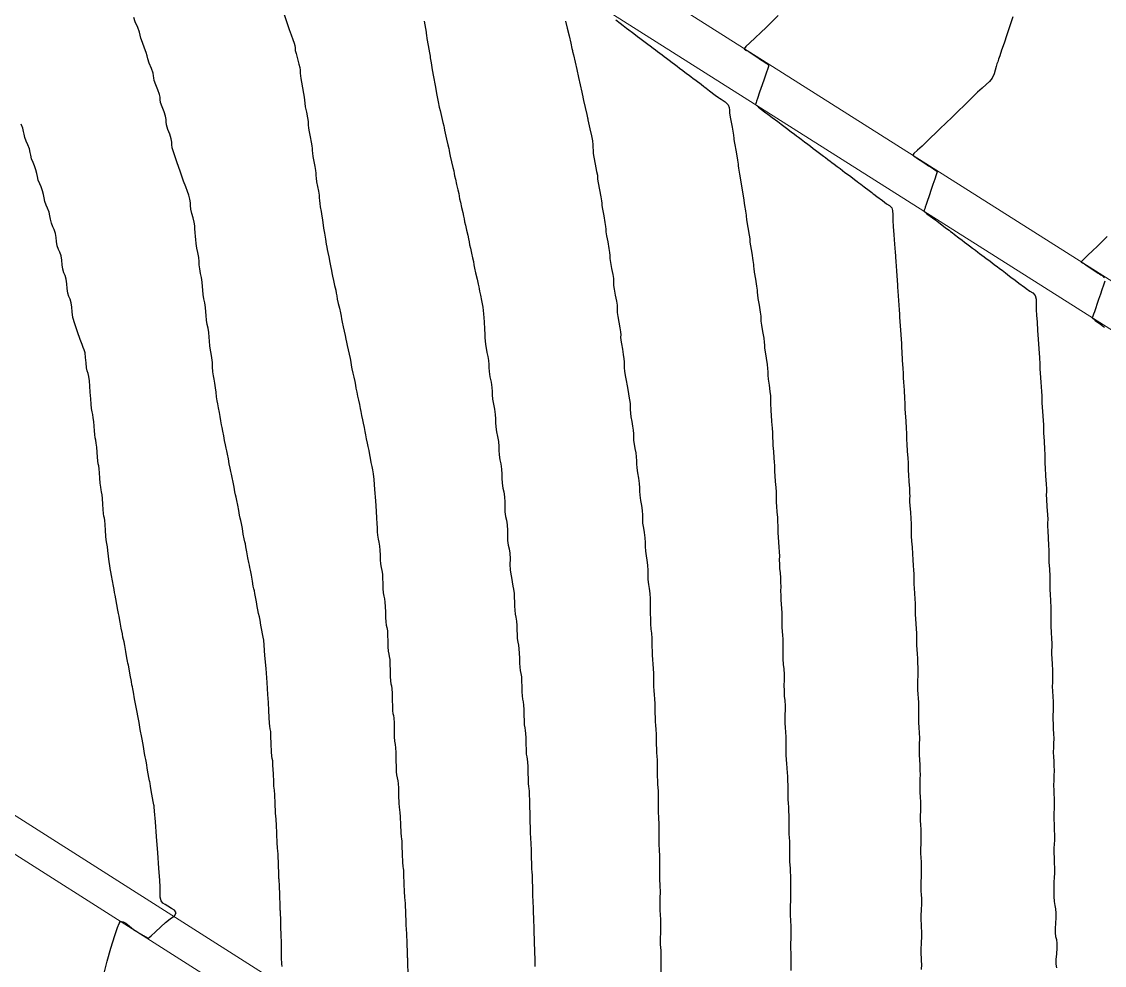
# Model space of a CAD drawing. Header units: millimetres. Extents: x 340454 to 342791, y 6993867 to 6995092.
# Drawn here: x 341014.6 to 341080.1, y 6994434.7 to 6994491.8 of the extents above; entities that cross this region are included whole.
import ezdxf

# ---------------------------------------------------------------- set-up
doc = ezdxf.new("R2010")
doc.units = ezdxf.units.MM
doc.header["$LTSCALE"] = 10
for name, color, linetype in [('T-HM-CURVA_INTERMEDIARIA', 45, 'Continuous'), ('T-HM-CURVA_MESTRA', 20, 'Continuous'), ('URB-Calçadas', 2, 'Continuous'), ('URB-Quadras', 3, 'Continuous')]:
    doc.layers.add(name, color=color, linetype=linetype)

msp = doc.modelspace()

# ---------------------------------------------------------------- linework, layer by layer
at = {"layer": 'T-HM-CURVA_INTERMEDIARIA', "color": 45, "linetype": 'Continuous', "lineweight": -3, "flags": 128}
for points, elevation in [([(341030.462, 6994492.276), (341030.67, 6994491.673), (341030.799, 6994491.3), (341030.911, 6994490.983), (341031.014, 6994490.697), (341031.094, 6994490.471), (341031.137, 6994490.332), (341031.153, 6994490.185), (341031.165, 6994490.037), (341031.213, 6994489.845), (341031.299, 6994489.526), (341031.386, 6994489.202), (341031.436, 6994488.997), (341031.455, 6994488.835), (341031.465, 6994488.672), (341031.476, 6994488.505), (341031.494, 6994488.332), (341031.532, 6994488.117), (341031.597, 6994487.777), (341031.662, 6994487.435), (341031.701, 6994487.212), (341031.717, 6994487.026), (341031.732, 6994486.84), (341031.77, 6994486.624), (341031.832, 6994486.297), (341031.894, 6994485.968), (341031.933, 6994485.744), (341031.949, 6994485.542), (341031.966, 6994485.34), (341032.002, 6994485.124), (341032.062, 6994484.81), (341032.122, 6994484.493), (341032.159, 6994484.269), (341032.174, 6994484.113), (341032.18, 6994483.988), (341032.194, 6994483.832), (341032.23, 6994483.616), (341032.287, 6994483.315), (341032.344, 6994483.011), (341032.381, 6994482.787), (341032.397, 6994482.619), (341032.403, 6994482.485), (341032.418, 6994482.316), (341032.453, 6994482.101), (341032.507, 6994481.812), (341032.562, 6994481.521), (341032.598, 6994481.297), (341032.614, 6994481.117), (341032.62, 6994480.973), (341032.637, 6994480.793), (341032.671, 6994480.575), (341032.721, 6994480.297), (341032.773, 6994480.018), (341032.81, 6994479.8), (341032.833, 6994479.619), (341032.847, 6994479.475), (341032.87, 6994479.294), (341032.92, 6994478.993), (341032.985, 6994478.626), (341033.038, 6994478.327), (341033.069, 6994478.149), (341033.094, 6994478.008), (341033.128, 6994477.831), (341033.184, 6994477.549), (341033.252, 6994477.211), (341033.31, 6994476.921), (341033.343, 6994476.734), (341033.368, 6994476.585), (341033.404, 6994476.399), (341033.466, 6994476.13), (341033.541, 6994475.825), (341033.604, 6994475.548), (341033.641, 6994475.353), (341033.666, 6994475.197), (341033.702, 6994475.001), (341033.763, 6994474.735), (341033.834, 6994474.446), (341033.896, 6994474.172), (341033.934, 6994473.968), (341033.96, 6994473.805), (341033.998, 6994473.6), (341034.058, 6994473.337), (341034.125, 6994473.064), (341034.186, 6994472.794), (341034.226, 6994472.58), (341034.253, 6994472.41), (341034.293, 6994472.196), (341034.351, 6994471.937), (341034.414, 6994471.679), (341034.475, 6994471.412), (341034.516, 6994471.189), (341034.544, 6994471.012), (341034.585, 6994470.789), (341034.642, 6994470.533), (341034.702, 6994470.291), (341034.761, 6994470.027), (341034.803, 6994469.795), (341034.832, 6994469.61), (341034.875, 6994469.378), (341034.931, 6994469.126), (341034.987, 6994468.9), (341035.045, 6994468.639), (341035.089, 6994468.398), (341035.119, 6994468.206), (341035.163, 6994467.965), (341035.218, 6994467.715), (341035.27, 6994467.505), (341035.327, 6994467.248), (341035.373, 6994466.998), (341035.404, 6994466.798), (341035.449, 6994466.548), (341035.504, 6994466.299), (341035.552, 6994466.103), (341035.607, 6994465.854), (341035.654, 6994465.596), (341035.688, 6994465.383), (341035.733, 6994465.127), (341035.786, 6994464.883), (341035.833, 6994464.689), (341035.876, 6994464.443), (341035.911, 6994464.09), (341035.959, 6994463.495), (341036.009, 6994462.808), (341036.053, 6994462.178), (341036.081, 6994461.752), (341036.097, 6994461.44), (341036.106, 6994461.176), (341036.115, 6994460.943), (341036.134, 6994460.724), (341036.174, 6994460.491), (341036.218, 6994460.308), (341036.258, 6994460.076), (341036.276, 6994459.824), (341036.285, 6994459.532), (341036.293, 6994459.242), (341036.31, 6994458.999), (341036.347, 6994458.778), (341036.388, 6994458.604), (341036.425, 6994458.383), (341036.442, 6994458.128), (341036.451, 6994457.814), (341036.46, 6994457.504), (341036.476, 6994457.257), (341036.51, 6994457.048), (341036.549, 6994456.884), (341036.583, 6994456.675), (341036.599, 6994456.416), (341036.608, 6994456.08), (341036.617, 6994455.748), (341036.632, 6994455.497), (341036.664, 6994455.301), (341036.7, 6994455.146), (341036.731, 6994454.95), (341036.746, 6994454.687), (341036.756, 6994454.329), (341036.765, 6994453.974), (341036.779, 6994453.72), (341036.808, 6994453.536), (341036.841, 6994453.392), (341036.87, 6994453.208), (341036.884, 6994452.941), (341036.893, 6994452.56), (341036.903, 6994452.183), (341036.916, 6994451.924), (341036.942, 6994451.754), (341036.972, 6994451.62), (341036.998, 6994451.449), (341037.011, 6994451.178), (341037.021, 6994450.774), (341037.03, 6994450.372), (341037.042, 6994450.11), (341037.066, 6994449.953), (341037.093, 6994449.83), (341037.117, 6994449.673), (341037.129, 6994449.397), (341037.138, 6994448.969), (341037.147, 6994448.543), (341037.158, 6994448.277), (341037.191, 6994448.078), (341037.224, 6994447.878), (341037.235, 6994447.598), (341037.244, 6994447.145), (341037.253, 6994446.694), (341037.263, 6994446.424), (341037.288, 6994446.242), (341037.321, 6994446.065), (341037.353, 6994445.892), (341037.378, 6994445.719), (341037.392, 6994445.447), (341037.408, 6994444.991), (341037.424, 6994444.54), (341037.437, 6994444.283), (341037.462, 6994444.129), (341037.486, 6994443.975), (341037.501, 6994443.704), (341037.52, 6994443.226), (341037.539, 6994442.754), (341037.552, 6994442.5), (341037.574, 6994442.366), (341037.595, 6994442.231), (341037.608, 6994441.961), (341037.628, 6994441.457), (341037.647, 6994440.959), (341037.659, 6994440.704), (341037.678, 6994440.589), (341037.696, 6994440.474), (341037.708, 6994440.204), (341037.728, 6994439.675), (341037.747, 6994439.151), (341037.758, 6994438.893), (341037.773, 6994438.798), (341037.788, 6994438.702), (341037.799, 6994438.43), (341037.818, 6994437.877), (341037.837, 6994437.328), (341037.847, 6994437.066), (341037.859, 6994436.991), (341037.871, 6994436.916), (341037.881, 6994436.64), (341037.899, 6994436.064), (341037.918, 6994435.49), (341037.927, 6994435.223), (341037.936, 6994435.168), (341037.944, 6994435.113), (341037.953, 6994434.834), (341037.971, 6994434.235)], 714), ([(341038.955, 6994491.801), (341039.033, 6994491.358), (341039.071, 6994491.14), (341039.078, 6994491.054), (341039.084, 6994490.969), (341039.12, 6994490.758), (341039.195, 6994490.329), (341039.271, 6994489.898), (341039.309, 6994489.682), (341039.32, 6994489.586), (341039.331, 6994489.491), (341039.367, 6994489.281), (341039.44, 6994488.863), (341039.513, 6994488.443), (341039.55, 6994488.229), (341039.568, 6994488.127), (341039.587, 6994488.026), (341039.627, 6994487.825), (341039.705, 6994487.433), (341039.785, 6994487.039), (341039.826, 6994486.83), (341039.847, 6994486.715), (341039.868, 6994486.6), (341039.913, 6994486.407), (341039.999, 6994486.044), (341040.085, 6994485.677), (341040.132, 6994485.475), (341040.155, 6994485.348), (341040.178, 6994485.221), (341040.223, 6994485.027), (341040.305, 6994484.676), (341040.389, 6994484.321), (341040.436, 6994484.117), (341040.461, 6994483.978), (341040.486, 6994483.839), (341040.531, 6994483.643), (341040.61, 6994483.305), (341040.691, 6994482.963), (341040.738, 6994482.756), (341040.765, 6994482.605), (341040.792, 6994482.454), (341040.837, 6994482.256), (341040.913, 6994481.931), (341040.991, 6994481.602), (341041.038, 6994481.393), (341041.067, 6994481.229), (341041.096, 6994481.065), (341041.141, 6994480.864), (341041.215, 6994480.55), (341041.289, 6994480.234), (341041.336, 6994480.026), (341041.367, 6994479.85), (341041.398, 6994479.674), (341041.443, 6994479.473), (341041.514, 6994479.169), (341041.586, 6994478.864), (341041.632, 6994478.657), (341041.665, 6994478.468), (341041.698, 6994478.279), (341041.743, 6994478.078), (341041.811, 6994477.786), (341041.88, 6994477.491), (341041.926, 6994477.284), (341041.961, 6994477.083), (341041.996, 6994476.881), (341042.061, 6994476.592), (341042.152, 6994476.205), (341042.218, 6994475.908), (341042.246, 6994475.755), (341042.266, 6994475.633), (341042.292, 6994475.48), (341042.347, 6994475.241), (341042.423, 6994474.912), (341042.495, 6994474.51), (341042.538, 6994474.111), (341042.574, 6994473.639), (341042.601, 6994473.196), (341042.619, 6994472.888), (341042.628, 6994472.666), (341042.632, 6994472.489), (341042.651, 6994472.268), (341042.689, 6994472.041), (341042.744, 6994471.784), (341042.799, 6994471.524), (341042.838, 6994471.285), (341042.854, 6994471.049), (341042.854, 6994470.859), (341042.87, 6994470.622), (341042.924, 6994470.314), (341042.994, 6994469.989), (341043.049, 6994469.668), (341043.065, 6994469.416), (341043.065, 6994469.213), (341043.081, 6994468.961), (341043.132, 6994468.656), (341043.198, 6994468.354), (341043.251, 6994468.036), (341043.267, 6994467.767), (341043.266, 6994467.552), (341043.283, 6994467.283), (341043.332, 6994466.982), (341043.393, 6994466.703), (341043.444, 6994466.389), (341043.461, 6994466.103), (341043.459, 6994465.875), (341043.475, 6994465.589), (341043.523, 6994465.291), (341043.579, 6994465.037), (341043.628, 6994464.726), (341043.645, 6994464.422), (341043.642, 6994464.18), (341043.659, 6994463.878), (341043.705, 6994463.58), (341043.757, 6994463.345), (341043.803, 6994463.047), (341043.82, 6994462.728), (341043.817, 6994462.458), (341043.832, 6994462.15), (341043.876, 6994461.863), (341043.925, 6994461.638), (341043.968, 6994461.351), (341043.984, 6994461.023), (341043.982, 6994460.722), (341043.996, 6994460.404), (341044.037, 6994460.129), (341044.084, 6994459.913), (341044.124, 6994459.639), (341044.139, 6994459.3), (341044.137, 6994458.968), (341044.15, 6994458.64), (341044.184, 6994458.375), (341044.223, 6994458.165), (341044.27, 6994457.909), (341044.315, 6994457.659), (341044.352, 6994457.46), (341044.384, 6994457.208), (341044.4, 6994456.96), (341044.406, 6994456.697), (341044.411, 6994456.438), (341044.426, 6994456.198), (341044.46, 6994455.959), (341044.498, 6994455.77), (341044.533, 6994455.53), (341044.549, 6994455.28), (341044.557, 6994455), (341044.564, 6994454.723), (341044.58, 6994454.482), (341044.613, 6994454.256), (341044.649, 6994454.078), (341044.682, 6994453.852), (341044.697, 6994453.599), (341044.705, 6994453.298), (341044.713, 6994453), (341044.727, 6994452.756), (341044.758, 6994452.544), (341044.793, 6994452.376), (341044.824, 6994452.163), (341044.838, 6994451.908), (341044.847, 6994451.585), (341044.855, 6994451.265), (341044.868, 6994451.018), (341044.897, 6994450.818), (341044.929, 6994450.66), (341044.957, 6994450.46), (341044.971, 6994450.201), (341044.979, 6994449.857), (341044.988, 6994449.515), (341045, 6994449.265), (341045.027, 6994449.078), (341045.056, 6994448.93), (341045.082, 6994448.743), (341045.095, 6994448.48), (341045.104, 6994448.114), (341045.112, 6994447.75), (341045.124, 6994447.497), (341045.147, 6994447.323), (341045.174, 6994447.185), (341045.198, 6994447.011), (341045.21, 6994446.746), (341045.219, 6994446.358), (341045.228, 6994445.973), (341045.238, 6994445.713), (341045.256, 6994445.547), (341045.277, 6994445.415), (341045.296, 6994445.249), (341045.306, 6994445.035), (341045.314, 6994444.721), (341045.323, 6994444.333), (341045.334, 6994443.898), (341045.346, 6994443.448), (341045.357, 6994443.029), (341045.366, 6994442.688), (341045.374, 6994442.469), (341045.385, 6994442.316), (341045.396, 6994442.195), (341045.407, 6994442.042), (341045.416, 6994441.754), (341045.427, 6994441.292), (341045.438, 6994440.834), (341045.447, 6994440.557), (341045.461, 6994440.368), (341045.475, 6994440.179), (341045.484, 6994439.888), (341045.495, 6994439.4), (341045.507, 6994438.916), (341045.515, 6994438.637), (341045.527, 6994438.473), (341045.539, 6994438.308), (341045.547, 6994438.012), (341045.559, 6994437.494), (341045.571, 6994436.983), (341045.578, 6994436.709), (341045.588, 6994436.569), (341045.598, 6994436.429), (341045.606, 6994436.136), (341045.618, 6994435.588), (341045.63, 6994435.046), (341045.636, 6994434.772), (341045.645, 6994434.657)], 713), ([(341047.501, 6994491.808), (341047.601, 6994491.374), (341047.708, 6994490.911), (341047.808, 6994490.477), (341047.882, 6994490.154), (341047.911, 6994490.025), (341047.921, 6994489.969), (341047.968, 6994489.766), (341048.07, 6994489.323), (341048.172, 6994488.879), (341048.219, 6994488.674), (341048.233, 6994488.594), (341048.279, 6994488.393), (341048.379, 6994487.959), (341048.479, 6994487.523), (341048.525, 6994487.319), (341048.534, 6994487.267), (341048.544, 6994487.215), (341048.589, 6994487.016), (341048.686, 6994486.591), (341048.783, 6994486.165), (341048.829, 6994485.962), (341048.841, 6994485.897), (341048.852, 6994485.833), (341048.89, 6994485.661), (341048.972, 6994485.287), (341049.06, 6994484.871), (341049.115, 6994484.576), (341049.14, 6994484.338), (341049.152, 6994484.139), (341049.157, 6994484.024), (341049.161, 6994483.918), (341049.168, 6994483.813), (341049.208, 6994483.594), (341049.292, 6994483.163), (341049.376, 6994482.727), (341049.419, 6994482.495), (341049.425, 6994482.371), (341049.431, 6994482.246), (341049.471, 6994482.025), (341049.551, 6994481.61), (341049.631, 6994481.19), (341049.673, 6994480.953), (341049.679, 6994480.809), (341049.686, 6994480.665), (341049.725, 6994480.441), (341049.801, 6994480.043), (341049.877, 6994479.64), (341049.919, 6994479.397), (341049.926, 6994479.233), (341049.933, 6994479.069), (341049.972, 6994478.838), (341050.044, 6994478.456), (341050.117, 6994478.07), (341050.157, 6994477.827), (341050.164, 6994477.643), (341050.171, 6994477.458), (341050.21, 6994477.225), (341050.278, 6994476.857), (341050.347, 6994476.486), (341050.387, 6994476.243), (341050.394, 6994476.037), (341050.401, 6994475.831), (341050.439, 6994475.597), (341050.504, 6994475.245), (341050.57, 6994474.888), (341050.608, 6994474.644), (341050.616, 6994474.481), (341050.614, 6994474.351), (341050.623, 6994474.189), (341050.659, 6994473.954), (341050.721, 6994473.617), (341050.783, 6994473.275), (341050.82, 6994473.03), (341050.829, 6994472.851), (341050.826, 6994472.709), (341050.835, 6994472.53), (341050.87, 6994472.295), (341050.929, 6994471.973), (341050.987, 6994471.647), (341051.024, 6994471.4), (341051.033, 6994471.205), (341051.029, 6994471.05), (341051.038, 6994470.855), (341051.065, 6994470.648), (341051.108, 6994470.391), (341051.161, 6994470.091), (341051.218, 6994469.754), (341051.274, 6994469.427), (341051.323, 6994469.146), (341051.364, 6994468.905), (341051.391, 6994468.697), (341051.403, 6994468.488), (341051.403, 6994468.322), (341051.415, 6994468.113), (341051.448, 6994467.883), (341051.497, 6994467.606), (341051.546, 6994467.326), (341051.58, 6994467.086), (341051.593, 6994466.864), (341051.594, 6994466.687), (341051.607, 6994466.465), (341051.64, 6994466.235), (341051.687, 6994465.976), (341051.734, 6994465.713), (341051.768, 6994465.473), (341051.782, 6994465.236), (341051.782, 6994465.046), (341051.796, 6994464.809), (341051.842, 6994464.5), (341051.904, 6994464.174), (341051.951, 6994463.852), (341051.965, 6994463.599), (341051.965, 6994463.397), (341051.979, 6994463.143), (341052.023, 6994462.838), (341052.08, 6994462.536), (341052.126, 6994462.218), (341052.141, 6994461.949), (341052.139, 6994461.734), (341052.153, 6994461.464), (341052.197, 6994461.163), (341052.249, 6994460.885), (341052.293, 6994460.571), (341052.308, 6994460.285), (341052.306, 6994460.057), (341052.32, 6994459.771), (341052.361, 6994459.474), (341052.41, 6994459.221), (341052.452, 6994458.91), (341052.468, 6994458.607), (341052.466, 6994458.366), (341052.478, 6994458.063), (341052.512, 6994457.759), (341052.551, 6994457.514), (341052.585, 6994457.206), (341052.602, 6994456.892), (341052.605, 6994456.634), (341052.611, 6994456.31), (341052.618, 6994455.974), (341052.624, 6994455.692), (341052.637, 6994455.363), (341052.659, 6994455.05), (341052.682, 6994454.802), (341052.703, 6994454.49), (341052.713, 6994454.221), (341052.717, 6994453.982), (341052.721, 6994453.746), (341052.73, 6994453.489), (341052.751, 6994453.193), (341052.772, 6994452.958), (341052.792, 6994452.662), (341052.802, 6994452.391), (341052.806, 6994452.127), (341052.81, 6994451.867), (341052.819, 6994451.608), (341052.838, 6994451.328), (341052.858, 6994451.106), (341052.876, 6994450.827), (341052.885, 6994450.553), (341052.89, 6994450.264), (341052.895, 6994449.98), (341052.903, 6994449.718), (341052.921, 6994449.455), (341052.939, 6994449.247), (341052.956, 6994448.984), (341052.965, 6994448.707), (341052.97, 6994448.394), (341052.975, 6994448.084), (341052.983, 6994447.82), (341052.999, 6994447.574), (341053.017, 6994447.379), (341053.032, 6994447.133), (341053.037, 6994446.85), (341053.039, 6994446.503), (341053.04, 6994446.161), (341053.045, 6994445.89), (341053.059, 6994445.661), (341053.076, 6994445.48), (341053.089, 6994445.252), (341053.093, 6994444.963), (341053.092, 6994444.584), (341053.09, 6994444.21), (341053.093, 6994443.934), (341053.105, 6994443.723), (341053.12, 6994443.556), (341053.132, 6994443.345), (341053.135, 6994443.053), (341053.134, 6994442.647), (341053.132, 6994442.245), (341053.134, 6994441.966), (341053.145, 6994441.773), (341053.158, 6994441.62), (341053.169, 6994441.428), (341053.171, 6994441.131), (341053.169, 6994440.697), (341053.166, 6994440.267), (341053.168, 6994439.985), (341053.179, 6994439.813), (341053.192, 6994439.676), (341053.202, 6994439.504), (341053.204, 6994439.205), (341053.201, 6994438.742), (341053.197, 6994438.283), (341053.198, 6994437.997), (341053.207, 6994437.843), (341053.219, 6994437.721), (341053.228, 6994437.567), (341053.229, 6994437.264), (341053.225, 6994436.772), (341053.22, 6994436.284), (341053.221, 6994435.994), (341053.233, 6994435.805), (341053.246, 6994435.617), (341053.249, 6994435.315), (341053.25, 6994434.803), (341053.25, 6994434.297)], 712), ([(341050.54, 6994491.877), (341050.805, 6994491.676), (341050.984, 6994491.541), (341051.085, 6994491.464), (341051.187, 6994491.387), (341051.328, 6994491.281), (341051.541, 6994491.12), (341051.717, 6994490.987), (341051.852, 6994490.885), (341051.988, 6994490.783), (341052.141, 6994490.666), (341052.313, 6994490.537), (341052.46, 6994490.425), (341052.617, 6994490.307), (341052.788, 6994490.178), (341052.936, 6994490.066), (341053.053, 6994489.977), (341053.196, 6994489.869), (341053.337, 6994489.763), (341053.448, 6994489.679), (341053.589, 6994489.573), (341053.763, 6994489.441), (341053.931, 6994489.314), (341054.08, 6994489.201), (341054.235, 6994489.085), (341054.389, 6994488.968), (341054.581, 6994488.823), (341054.808, 6994488.651), (341054.964, 6994488.533), (341055.077, 6994488.448), (341055.19, 6994488.363), (341055.391, 6994488.211), (341055.682, 6994487.991), (341055.849, 6994487.865), (341055.92, 6994487.811), (341055.991, 6994487.758), (341056.197, 6994487.602), (341056.547, 6994487.338), (341056.735, 6994487.196), (341056.791, 6994487.153), (341056.907, 6994487.087), (341057.138, 6994486.935), (341057.324, 6994486.75), (341057.388, 6994486.587), (341057.397, 6994486.433), (341057.413, 6994486.241), (341057.47, 6994485.906), (341057.557, 6994485.391), (341057.637, 6994484.917), (341057.672, 6994484.708), (341057.674, 6994484.657), (341057.713, 6994484.423), (341057.798, 6994483.912), (341057.884, 6994483.399), (341057.923, 6994483.161), (341057.926, 6994483.07), (341057.949, 6994482.924), (341058.008, 6994482.566), (341058.086, 6994482.092), (341058.166, 6994481.599), (341058.245, 6994481.118), (341058.319, 6994480.67), (341058.374, 6994480.333), (341058.397, 6994480.186), (341058.401, 6994480.107), (341058.404, 6994480.028), (341058.439, 6994479.805), (341058.514, 6994479.341), (341058.59, 6994478.875), (341058.627, 6994478.641), (341058.631, 6994478.544), (341058.635, 6994478.447), (341058.671, 6994478.225), (341058.744, 6994477.779), (341058.818, 6994477.329), (341058.854, 6994477.094), (341058.859, 6994476.978), (341058.864, 6994476.861), (341058.899, 6994476.638), (341058.97, 6994476.211), (341059.042, 6994475.779), (341059.079, 6994475.541), (341059.084, 6994475.405), (341059.089, 6994475.269), (341059.124, 6994475.043), (341059.191, 6994474.634), (341059.259, 6994474.219), (341059.295, 6994473.976), (341059.301, 6994473.819), (341059.307, 6994473.663), (341059.341, 6994473.433), (341059.405, 6994473.04), (341059.469, 6994472.643), (341059.505, 6994472.398), (341059.511, 6994472.221), (341059.516, 6994472.044), (341059.55, 6994471.81), (341059.611, 6994471.433), (341059.672, 6994471.053), (341059.706, 6994470.808), (341059.713, 6994470.61), (341059.719, 6994470.412), (341059.747, 6994470.17), (341059.796, 6994469.795), (341059.846, 6994469.415), (341059.875, 6994469.162), (341059.883, 6994469.005), (341059.885, 6994468.88), (341059.887, 6994468.722), (341059.891, 6994468.561), (341059.893, 6994468.426), (341059.9, 6994468.257), (341059.919, 6994467.996), (341059.95, 6994467.605), (341059.981, 6994467.211), (341060, 6994466.937), (341060.006, 6994466.753), (341060.008, 6994466.606), (341060.014, 6994466.421), (341060.032, 6994466.161), (341060.061, 6994465.792), (341060.091, 6994465.418), (341060.109, 6994465.145), (341060.116, 6994464.942), (341060.117, 6994464.781), (341060.124, 6994464.578), (341060.141, 6994464.318), (341060.168, 6994463.97), (341060.196, 6994463.618), (341060.214, 6994463.345), (341060.221, 6994463.124), (341060.222, 6994462.948), (341060.229, 6994462.726), (341060.246, 6994462.467), (341060.271, 6994462.141), (341060.297, 6994461.811), (341060.314, 6994461.538), (341060.322, 6994461.298), (341060.323, 6994461.107), (341060.33, 6994460.867), (341060.346, 6994460.609), (341060.37, 6994460.306), (341060.394, 6994459.998), (341060.411, 6994459.724), (341060.416, 6994459.46), (341060.414, 6994459.25), (341060.419, 6994458.986), (341060.434, 6994458.726), (341060.457, 6994458.448), (341060.479, 6994458.163), (341060.494, 6994457.888), (341060.498, 6994457.6), (341060.493, 6994457.372), (341060.497, 6994457.085), (341060.511, 6994456.824), (341060.532, 6994456.568), (341060.552, 6994456.308), (341060.567, 6994456.033), (341060.57, 6994455.725), (341060.565, 6994455.48), (341060.568, 6994455.172), (341060.582, 6994454.911), (341060.601, 6994454.679), (341060.62, 6994454.442), (341060.634, 6994454.167), (341060.636, 6994453.838), (341060.63, 6994453.577), (341060.633, 6994453.248), (341060.654, 6994452.914), (341060.68, 6994452.643), (341060.7, 6994452.301), (341060.703, 6994451.949), (341060.696, 6994451.66), (341060.698, 6994451.322), (341060.717, 6994451), (341060.741, 6994450.744), (341060.759, 6994450.422), (341060.762, 6994450.144), (341060.757, 6994449.894), (341060.752, 6994449.649), (341060.755, 6994449.383), (341060.772, 6994449.078), (341060.793, 6994448.836), (341060.811, 6994448.531), (341060.816, 6994448.253), (341060.814, 6994447.983), (341060.812, 6994447.717), (341060.816, 6994447.451), (341060.83, 6994447.159), (341060.847, 6994446.927), (341060.868, 6994446.648), (341060.888, 6994446.374), (341060.904, 6994446.157), (341060.918, 6994445.884), (341060.923, 6994445.612), (341060.924, 6994445.321), (341060.925, 6994445.033), (341060.93, 6994444.773), (341060.944, 6994444.516), (341060.961, 6994444.312), (341060.975, 6994444.056), (341060.98, 6994443.781), (341060.981, 6994443.465), (341060.982, 6994443.152), (341060.986, 6994442.889), (341060.999, 6994442.649), (341061.015, 6994442.459), (341061.028, 6994442.219), (341061.032, 6994441.941), (341061.033, 6994441.6), (341061.034, 6994441.263), (341061.038, 6994440.997), (341061.05, 6994440.774), (341061.064, 6994440.597), (341061.075, 6994440.374), (341061.081, 6994440.138), (341061.083, 6994439.844), (341061.084, 6994439.496), (341061.084, 6994439.095), (341061.082, 6994438.673), (341061.078, 6994438.28), (341061.074, 6994437.947), (341061.076, 6994437.707), (341061.085, 6994437.509), (341061.098, 6994437.352), (341061.107, 6994437.154), (341061.107, 6994436.854), (341061.1, 6994436.416), (341061.094, 6994435.982), (341061.093, 6994435.695), (341061.101, 6994435.516), (341061.112, 6994435.374), (341061.12, 6994435.195), (341061.119, 6994434.891), (341061.112, 6994434.423)], 711), ([(341074.534, 6994492.059), (341074.352, 6994491.524), (341074.17, 6994490.989), (341073.998, 6994490.484), (341073.849, 6994490.044), (341073.734, 6994489.706), (341073.666, 6994489.506), (341073.611, 6994489.345), (341073.567, 6994489.218), (341073.513, 6994489.057), (341073.459, 6994488.847), (341073.397, 6994488.613), (341073.274, 6994488.354), (341073.12, 6994488.16), (341072.918, 6994487.97), (341072.676, 6994487.76), (341072.4, 6994487.507), (341072.156, 6994487.27), (341071.885, 6994487.007), (341071.581, 6994486.713), (341071.241, 6994486.383), (341070.858, 6994486.012), (341070.477, 6994485.642), (341070.141, 6994485.316), (341069.843, 6994485.027), (341069.577, 6994484.769), (341069.336, 6994484.536), (341069.039, 6994484.258), (341068.759, 6994484.003), (341068.552, 6994483.806), (341068.474, 6994483.7), (341068.561, 6994483.619), (341068.709, 6994483.545), (341068.933, 6994483.398), (341069.26, 6994483.184), (341069.437, 6994483.067), (341069.491, 6994483.032), (341069.545, 6994482.996), (341069.607, 6994482.955), (341069.663, 6994482.918), (341069.739, 6994482.865), (341069.787, 6994482.831), (341069.865, 6994482.773), (341069.91, 6994482.736), (341069.951, 6994482.695), (341069.937, 6994482.632), (341069.898, 6994482.517), (341069.808, 6994482.251), (341069.7, 6994481.933), (341069.595, 6994481.625), (341069.465, 6994481.243), (341069.349, 6994480.902), (341069.286, 6994480.716), (341069.234, 6994480.565), (341069.199, 6994480.46), (341069.167, 6994480.385), (341069.149, 6994480.314), (341069.337, 6994480.163), (341069.679, 6994479.909), (341069.87, 6994479.769), (341069.912, 6994479.737), (341069.954, 6994479.706), (341070.132, 6994479.571), (341070.463, 6994479.321), (341070.67, 6994479.164), (341070.761, 6994479.096), (341070.851, 6994479.027), (341071.008, 6994478.909), (341071.267, 6994478.714), (341071.471, 6994478.559), (341071.612, 6994478.452), (341071.753, 6994478.346), (341071.905, 6994478.231), (341072.088, 6994478.093), (341072.271, 6994477.954), (341072.411, 6994477.849), (341072.521, 6994477.766), (341072.66, 6994477.66), (341072.803, 6994477.552), (341072.922, 6994477.462), (341073.072, 6994477.349), (341073.253, 6994477.212), (341073.424, 6994477.083), (341073.573, 6994476.971), (341073.723, 6994476.858), (341073.873, 6994476.744), (341074.079, 6994476.589), (341074.333, 6994476.396), (341074.489, 6994476.279), (341074.581, 6994476.209), (341074.673, 6994476.139), (341074.888, 6994475.977), (341075.228, 6994475.72), (341075.41, 6994475.583), (341075.474, 6994475.535), (341075.561, 6994475.492), (341075.736, 6994475.385), (341075.885, 6994475.224), (341075.938, 6994475.004), (341075.938, 6994474.714), (341075.942, 6994474.359), (341075.964, 6994474.023), (341075.991, 6994473.602), (341076.022, 6994473.114), (341076.056, 6994472.576), (341076.093, 6994472.004), (341076.128, 6994471.469), (341076.154, 6994471.069), (341076.165, 6994470.904), (341076.165, 6994470.844), (341076.166, 6994470.785), (341076.182, 6994470.527), (341076.217, 6994469.976), (341076.253, 6994469.422), (341076.269, 6994469.154), (341076.27, 6994469.07), (341076.271, 6994468.985), (341076.287, 6994468.73), (341076.32, 6994468.2), (341076.353, 6994467.666), (341076.369, 6994467.396), (341076.37, 6994467.287), (341076.371, 6994467.178), (341076.386, 6994466.922), (341076.418, 6994466.416), (341076.449, 6994465.904), (341076.465, 6994465.63), (341076.467, 6994465.496), (341076.466, 6994465.361), (341076.465, 6994465.222), (341076.465, 6994465.069), (341076.479, 6994464.803), (341076.508, 6994464.315), (341076.538, 6994463.82), (341076.553, 6994463.53), (341076.551, 6994463.355), (341076.549, 6994463.18), (341076.563, 6994462.907), (341076.59, 6994462.442), (341076.618, 6994461.973), (341076.632, 6994461.685), (341076.629, 6994461.482), (341076.627, 6994461.278), (341076.64, 6994461.005), (341076.665, 6994460.564), (341076.691, 6994460.117), (341076.704, 6994459.829), (341076.704, 6994459.663), (341076.699, 6994459.531), (341076.698, 6994459.364), (341076.71, 6994459.091), (341076.734, 6994458.673), (341076.757, 6994458.25), (341076.77, 6994457.962), (341076.769, 6994457.774), (341076.763, 6994457.625), (341076.762, 6994457.437), (341076.773, 6994457.164), (341076.795, 6994456.77), (341076.817, 6994456.37), (341076.829, 6994456.082), (341076.827, 6994455.873), (341076.82, 6994455.706), (341076.818, 6994455.497), (341076.829, 6994455.224), (341076.849, 6994454.854), (341076.87, 6994454.479), (341076.88, 6994454.19), (341076.878, 6994453.959), (341076.87, 6994453.775), (341076.868, 6994453.544), (341076.878, 6994453.271), (341076.897, 6994452.926), (341076.916, 6994452.576), (341076.926, 6994452.287), (341076.923, 6994452.034), (341076.914, 6994451.832), (341076.911, 6994451.579), (341076.92, 6994451.306), (341076.937, 6994450.986), (341076.954, 6994450.66), (341076.964, 6994450.371), (341076.96, 6994450.095), (341076.95, 6994449.876), (341076.946, 6994449.599), (341076.954, 6994449.326), (341076.97, 6994449.032), (341076.986, 6994448.732), (341076.994, 6994448.443), (341076.989, 6994448.143), (341076.978, 6994447.906), (341076.973, 6994447.606), (341076.981, 6994447.333), (341076.995, 6994447.065), (341077.01, 6994446.791), (341077.017, 6994446.501), (341077.012, 6994446.178), (341076.999, 6994445.922), (341076.993, 6994445.599), (341077, 6994445.326), (341077.013, 6994445.084), (341077.026, 6994444.836), (341077.033, 6994444.547), (341077.026, 6994444.2), (341077.012, 6994443.924), (341077.005, 6994443.577), (341077.014, 6994443.225), (341077.031, 6994442.939), (341077.04, 6994442.578), (341077.036, 6994442.288), (341077.025, 6994442.05), (341077.013, 6994441.817), (341077.008, 6994441.54), (341077.017, 6994441.203), (341077.032, 6994440.934), (341077.04, 6994440.597), (341077.034, 6994440.301), (341077.021, 6994440.031), (341077.008, 6994439.766), (341077.001, 6994439.485), (341077.002, 6994439.15), (341077.01, 6994438.882), (341077.029, 6994438.596), (341077.064, 6994438.338), (341077.102, 6994438.134), (341077.129, 6994437.876), (341077.125, 6994437.598), (341077.104, 6994437.278), (341077.083, 6994436.963), (341077.08, 6994436.702), (341077.112, 6994436.467), (341077.155, 6994436.282), (341077.186, 6994436.047), (341077.182, 6994435.768), (341077.158, 6994435.418), (341077.134, 6994435.072), (341077.129, 6994434.803), (341077.157, 6994434.582)], 709), ([(341019.625, 6994434.328), (341019.803, 6994434.982), (341020.021, 6994435.766), (341020.25, 6994436.528), (341020.419, 6994437.018), (341020.527, 6994437.264), (341020.586, 6994437.353), (341020.611, 6994437.372), (341020.659, 6994437.382), (341020.763, 6994437.367), (341020.929, 6994437.276), (341021.151, 6994437.091), (341021.39, 6994436.892), (341021.594, 6994436.767), (341021.765, 6994436.662), (341021.844, 6994436.613), (341021.891, 6994436.585), (341021.937, 6994436.557), (341021.983, 6994436.53), (341022.024, 6994436.506), (341022.09, 6994436.469), (341022.174, 6994436.424), (341022.23, 6994436.396), (341022.303, 6994436.369), (341022.342, 6994436.409), (341022.455, 6994436.513), (341022.721, 6994436.76), (341023.041, 6994437.056), (341023.313, 6994437.308), (341023.609, 6994437.54), (341023.857, 6994437.729), (341023.958, 6994437.905), (341023.87, 6994438.055), (341023.678, 6994438.17), (341023.47, 6994438.298), (341023.3, 6994438.409), (341023.161, 6994438.496), (341023.049, 6994438.636), (341022.999, 6994438.859), (341023.006, 6994439.139), (341023.006, 6994439.481), (341022.978, 6994439.865), (341022.923, 6994440.599), (341022.852, 6994441.534), (341022.776, 6994442.521), (341022.707, 6994443.412), (341022.657, 6994444.058), (341022.638, 6994444.311), (341022.626, 6994444.367), (341022.614, 6994444.422), (341022.578, 6994444.633), (341022.5, 6994445.082), (341022.422, 6994445.532), (341022.385, 6994445.747), (341022.37, 6994445.814), (341022.355, 6994445.881), (341022.318, 6994446.089), (341022.242, 6994446.525), (341022.166, 6994446.964), (341022.129, 6994447.178), (341022.111, 6994447.257), (341022.093, 6994447.336), (341022.056, 6994447.542), (341021.982, 6994447.966), (341021.908, 6994448.392), (341021.871, 6994448.605), (341021.85, 6994448.696), (341021.829, 6994448.787), (341021.792, 6994448.992), (341021.72, 6994449.403), (341021.648, 6994449.817), (341021.61, 6994450.029), (341021.586, 6994450.132), (341021.562, 6994450.236), (341021.526, 6994450.44), (341021.456, 6994450.837), (341021.386, 6994451.238), (341021.348, 6994451.45), (341021.321, 6994451.565), (341021.294, 6994451.681), (341021.257, 6994451.885), (341021.19, 6994452.268), (341021.122, 6994452.655), (341021.083, 6994452.868), (341021.054, 6994452.995), (341021.024, 6994453.122), (341020.987, 6994453.326), (341020.922, 6994453.696), (341020.856, 6994454.069), (341020.817, 6994454.283), (341020.784, 6994454.422), (341020.751, 6994454.561), (341020.714, 6994454.765), (341020.651, 6994455.12), (341020.588, 6994455.479), (341020.548, 6994455.694), (341020.512, 6994455.845), (341020.477, 6994455.996), (341020.439, 6994456.201), (341020.378, 6994456.54), (341020.317, 6994456.884), (341020.277, 6994457.102), (341020.243, 6994457.272), (341020.209, 6994457.442), (341020.171, 6994457.651), (341020.112, 6994457.976), (341020.053, 6994458.304), (341020.014, 6994458.522), (341019.979, 6994458.71), (341019.949, 6994458.899), (341019.921, 6994459.122), (341019.881, 6994459.462), (341019.841, 6994459.805), (341019.812, 6994460.035), (341019.775, 6994460.238), (341019.742, 6994460.441), (341019.721, 6994460.673), (341019.697, 6994461.021), (341019.673, 6994461.372), (341019.652, 6994461.611), (341019.626, 6994461.767), (341019.6, 6994461.89), (341019.575, 6994462.046), (341019.554, 6994462.276), (341019.531, 6994462.608), (341019.507, 6994462.942), (341019.486, 6994463.179), (341019.458, 6994463.346), (341019.43, 6994463.477), (341019.403, 6994463.643), (341019.382, 6994463.871), (341019.36, 6994464.186), (341019.337, 6994464.504), (341019.315, 6994464.739), (341019.285, 6994464.916), (341019.255, 6994465.055), (341019.226, 6994465.232), (341019.204, 6994465.457), (341019.183, 6994465.757), (341019.161, 6994466.058), (341019.138, 6994466.291), (341019.107, 6994466.478), (341019.075, 6994466.625), (341019.043, 6994466.812), (341019.021, 6994467.035), (341019.001, 6994467.319), (341018.98, 6994467.605), (341018.957, 6994467.835), (341018.923, 6994468.032), (341018.889, 6994468.187), (341018.855, 6994468.384), (341018.827, 6994468.656), (341018.801, 6994468.984), (341018.77, 6994469.372), (341018.742, 6994469.749), (341018.719, 6994470.056), (341018.687, 6994470.315), (341018.641, 6994470.508), (341018.593, 6994470.659), (341018.547, 6994470.852), (341018.517, 6994471.142), (341018.495, 6994471.472), (341018.46, 6994471.757), (341018.408, 6994471.942), (341018.351, 6994472.086), (341018.281, 6994472.268), (341018.173, 6994472.565), (341018.004, 6994473.026), (341017.834, 6994473.515), (341017.722, 6994473.9), (341017.671, 6994474.24), (341017.656, 6994474.522), (341017.623, 6994474.784), (341017.558, 6994474.994), (341017.488, 6994475.157), (341017.423, 6994475.367), (341017.385, 6994475.645), (341017.365, 6994475.935), (341017.325, 6994476.216), (341017.255, 6994476.43), (341017.18, 6994476.595), (341017.11, 6994476.809), (341017.071, 6994477.079), (341017.053, 6994477.35), (341017.012, 6994477.624), (341016.939, 6994477.842), (341016.859, 6994478.01), (341016.783, 6994478.228), (341016.737, 6994478.482), (341016.714, 6994478.719), (341016.667, 6994478.979), (341016.591, 6994479.204), (341016.511, 6994479.377), (341016.429, 6994479.601), (341016.372, 6994479.835), (341016.339, 6994480.028), (341016.281, 6994480.267), (341016.197, 6994480.499), (341016.116, 6994480.68), (341016.034, 6994480.905), (341015.978, 6994481.134), (341015.946, 6994481.319), (341015.89, 6994481.547), (341015.804, 6994481.781), (341015.718, 6994481.975), (341015.635, 6994482.202), (341015.58, 6994482.422), (341015.549, 6994482.601), (341015.494, 6994482.82), (341015.407, 6994483.056), (341015.316, 6994483.263), (341015.231, 6994483.492), (341015.178, 6994483.704), (341015.148, 6994483.875), (341015.095, 6994484.087), (341015.006, 6994484.325), (341014.91, 6994484.543), (341014.823, 6994484.775), (341014.772, 6994484.978), (341014.742, 6994485.143), (341014.691, 6994485.346), (341014.6, 6994485.586)], 716), ([(341080.235, 6994478.787), (341079.903, 6994478.466), (341079.617, 6994478.188), (341079.366, 6994477.945), (341079.041, 6994477.64), (341078.768, 6994477.386), (341078.655, 6994477.256), (341078.732, 6994477.19), (341078.849, 6994477.128), (341079.012, 6994477.021), (341079.268, 6994476.853), (341079.45, 6994476.734), (341079.597, 6994476.637), (341079.686, 6994476.579), (341079.762, 6994476.529), (341079.844, 6994476.474), (341079.921, 6994476.421), (341079.966, 6994476.389), (341080.011, 6994476.355), (341080.067, 6994476.311)], 708), ([(341080.084, 6994476.085), (341080.003, 6994475.847), (341079.906, 6994475.562), (341079.816, 6994475.298), (341079.707, 6994474.976), (341079.604, 6994474.675), (341079.535, 6994474.472), (341079.457, 6994474.242), (341079.405, 6994474.089), (341079.353, 6994473.975), (341079.33, 6994473.87), (341079.51, 6994473.715), (341079.831, 6994473.482), (341080.012, 6994473.355), (341080.064, 6994473.315)], 708)]:
    msp.add_lwpolyline(points, dxfattribs=dict(at, elevation=elevation))
at = {"layer": 'T-HM-CURVA_MESTRA', "color": 20, "linetype": 'Continuous', "lineweight": -3, "flags": 128}
for points, elevation in [([(341030.363, 6994434.665), (341030.347, 6994434.827), (341030.34, 6994435.172), (341030.334, 6994435.627), (341030.325, 6994436.117), (341030.311, 6994436.559), (341030.296, 6994437.054), (341030.281, 6994437.516), (341030.269, 6994437.858), (341030.265, 6994437.994), (341030.252, 6994438.071), (341030.242, 6994438.35), (341030.223, 6994438.958), (341030.203, 6994439.567), (341030.193, 6994439.852), (341030.183, 6994439.912), (341030.173, 6994439.971), (341030.163, 6994440.243), (341030.143, 6994440.825), (341030.122, 6994441.41), (341030.111, 6994441.691), (341030.097, 6994441.771), (341030.083, 6994441.851), (341030.072, 6994442.117), (341030.051, 6994442.674), (341030.03, 6994443.234), (341030.018, 6994443.512), (341030, 6994443.611), (341029.982, 6994443.711), (341029.97, 6994443.974), (341029.949, 6994444.504), (341029.928, 6994445.038), (341029.915, 6994445.314), (341029.893, 6994445.433), (341029.871, 6994445.552), (341029.858, 6994445.812), (341029.837, 6994446.315), (341029.816, 6994446.824), (341029.801, 6994447.099), (341029.775, 6994447.237), (341029.749, 6994447.375), (341029.735, 6994447.633), (341029.715, 6994448.109), (341029.693, 6994448.591), (341029.677, 6994448.866), (341029.647, 6994449.023), (341029.618, 6994449.179), (341029.605, 6994449.371), (341029.59, 6994449.709), (341029.57, 6994450.142), (341029.544, 6994450.616), (341029.51, 6994451.104), (341029.457, 6994451.835), (341029.394, 6994452.669), (341029.333, 6994453.465), (341029.284, 6994454.081), (341029.257, 6994454.377), (341029.218, 6994454.576), (341029.174, 6994454.775), (341029.137, 6994454.984), (341029.086, 6994455.285), (341029.035, 6994455.588), (341028.996, 6994455.801), (341028.949, 6994456.007), (341028.902, 6994456.214), (341028.864, 6994456.421), (341028.816, 6994456.71), (341028.766, 6994457.001), (341028.728, 6994457.213), (341028.693, 6994457.37), (341028.663, 6994457.493), (341028.628, 6994457.65), (341028.575, 6994457.943), (341028.512, 6994458.322), (341028.458, 6994458.622), (341028.421, 6994458.787), (341028.389, 6994458.918), (341028.352, 6994459.083), (341028.3, 6994459.371), (341028.239, 6994459.733), (341028.185, 6994460.028), (341028.147, 6994460.202), (341028.112, 6994460.339), (341028.074, 6994460.512), (341028.022, 6994460.796), (341027.964, 6994461.14), (341027.911, 6994461.431), (341027.87, 6994461.613), (341027.834, 6994461.757), (341027.793, 6994461.938), (341027.742, 6994462.218), (341027.687, 6994462.544), (341027.635, 6994462.831), (341027.592, 6994463.021), (341027.554, 6994463.171), (341027.511, 6994463.361), (341027.461, 6994463.636), (341027.408, 6994463.946), (341027.356, 6994464.227), (341027.312, 6994464.426), (341027.272, 6994464.583), (341027.227, 6994464.781), (341027.177, 6994465.051), (341027.127, 6994465.344), (341027.076, 6994465.621), (341027.029, 6994465.828), (341026.988, 6994465.991), (341026.941, 6994466.198), (341026.89, 6994466.461), (341026.843, 6994466.734), (341026.794, 6994467.012), (341026.749, 6994467.235), (341026.713, 6994467.413), (341026.668, 6994467.637), (341026.62, 6994467.898), (341026.575, 6994468.149), (341026.526, 6994468.424), (341026.482, 6994468.665), (341026.447, 6994468.855), (341026.41, 6994469.096), (341026.375, 6994469.373), (341026.347, 6994469.633), (341026.311, 6994469.917), (341026.268, 6994470.168), (341026.228, 6994470.366), (341026.189, 6994470.617), (341026.164, 6994470.901), (341026.151, 6994471.162), (341026.125, 6994471.454), (341026.082, 6994471.715), (341026.039, 6994471.921), (341025.997, 6994472.181), (341025.971, 6994472.459), (341025.96, 6994472.698), (341025.933, 6994472.983), (341025.889, 6994473.254), (341025.843, 6994473.467), (341025.799, 6994473.737), (341025.773, 6994474.011), (341025.763, 6994474.23), (341025.737, 6994474.504), (341025.69, 6994474.785), (341025.641, 6994475.015), (341025.596, 6994475.286), (341025.571, 6994475.547), (341025.561, 6994475.756), (341025.535, 6994476.018), (341025.487, 6994476.302), (341025.435, 6994476.551), (341025.388, 6994476.826), (341025.364, 6994477.075), (341025.353, 6994477.274), (341025.329, 6994477.524), (341025.279, 6994477.812), (341025.223, 6994478.08), (341025.175, 6994478.358), (341025.148, 6994478.598), (341025.135, 6994478.79), (341025.118, 6994479.022), (341025.103, 6994479.25), (341025.092, 6994479.431), (341025.061, 6994479.656), (341024.997, 6994479.926), (341024.919, 6994480.185), (341024.856, 6994480.444), (341024.833, 6994480.659), (341024.828, 6994480.832), (341024.798, 6994481.044), (341024.731, 6994481.278), (341024.645, 6994481.504), (341024.54, 6994481.784), (341024.417, 6994482.132), (341024.222, 6994482.687), (341024.007, 6994483.303), (341023.825, 6994483.837), (341023.731, 6994484.143), (341023.703, 6994484.341), (341023.697, 6994484.501), (341023.669, 6994484.698), (341023.583, 6994484.97), (341023.469, 6994485.266), (341023.385, 6994485.529), (341023.358, 6994485.716), (341023.352, 6994485.867), (341023.324, 6994486.053), (341023.233, 6994486.323), (341023.11, 6994486.626), (341023.021, 6994486.887), (341022.995, 6994487.063), (341022.989, 6994487.206), (341022.962, 6994487.381), (341022.867, 6994487.65), (341022.737, 6994487.965), (341022.643, 6994488.221), (341022.614, 6994488.379), (341022.604, 6994488.509), (341022.574, 6994488.667), (341022.478, 6994488.937), (341022.343, 6994489.269), (341022.246, 6994489.522), (341022.203, 6994489.716), (341022.16, 6994489.91), (341022.061, 6994490.175), (341021.921, 6994490.522), (341021.824, 6994490.78), (341021.783, 6994490.963), (341021.742, 6994491.146), (341021.641, 6994491.413), (341021.496, 6994491.771), (341021.397, 6994492.031)], 715), ([(341060.35, 6994492.139), (341059.967, 6994491.767), (341059.61, 6994491.421), (341059.306, 6994491.126), (341058.957, 6994490.801), (341058.627, 6994490.505), (341058.384, 6994490.274), (341058.293, 6994490.143), (341058.388, 6994490.049), (341058.569, 6994489.962), (341058.836, 6994489.787), (341059.206, 6994489.544), (341059.399, 6994489.417), (341059.481, 6994489.362), (341059.558, 6994489.309), (341059.609, 6994489.273), (341059.683, 6994489.217), (341059.729, 6994489.18), (341059.769, 6994489.14), (341059.756, 6994489.075), (341059.713, 6994488.949), (341059.613, 6994488.655), (341059.493, 6994488.305), (341059.374, 6994487.954), (341059.224, 6994487.513), (341059.095, 6994487.133), (341059.036, 6994486.961), (341059.012, 6994486.89), (341058.993, 6994486.832), (341058.967, 6994486.758), (341059.163, 6994486.608), (341059.526, 6994486.334), (341059.728, 6994486.183), (341059.807, 6994486.123), (341059.989, 6994485.986), (341060.324, 6994485.733), (341060.528, 6994485.578), (341060.61, 6994485.516), (341060.692, 6994485.455), (341060.854, 6994485.332), (341061.128, 6994485.125), (341061.329, 6994484.973), (341061.453, 6994484.879), (341061.577, 6994484.786), (341061.733, 6994484.668), (341061.944, 6994484.509), (341062.13, 6994484.368), (341062.296, 6994484.242), (341062.463, 6994484.117), (341062.609, 6994484.006), (341062.759, 6994483.893), (341062.93, 6994483.763), (341063.083, 6994483.648), (341063.206, 6994483.555), (341063.348, 6994483.447), (341063.485, 6994483.344), (341063.594, 6994483.262), (341063.731, 6994483.159), (341063.907, 6994483.025), (341064.083, 6994482.893), (341064.234, 6994482.778), (341064.383, 6994482.666), (341064.531, 6994482.554), (341064.726, 6994482.407), (341064.964, 6994482.227), (341065.12, 6994482.109), (341065.226, 6994482.029), (341065.332, 6994481.949), (341065.534, 6994481.796), (341065.836, 6994481.567), (341066.007, 6994481.439), (341066.07, 6994481.391), (341066.133, 6994481.344), (341066.312, 6994481.208), (341066.644, 6994480.958), (341066.898, 6994480.765), (341067.078, 6994480.66), (341067.21, 6994480.529), (341067.25, 6994480.363), (341067.268, 6994480.095), (341067.278, 6994479.758), (341067.297, 6994479.385), (341067.333, 6994478.897), (341067.376, 6994478.319), (341067.411, 6994477.834), (341067.426, 6994477.628), (341067.428, 6994477.548), (341067.448, 6994477.284), (341067.49, 6994476.711), (341067.532, 6994476.135), (341067.551, 6994475.864), (341067.553, 6994475.799), (341067.555, 6994475.735), (341067.573, 6994475.475), (341067.613, 6994474.921), (341067.653, 6994474.364), (341067.673, 6994474.093), (341067.675, 6994474.004), (341067.677, 6994473.915), (341067.695, 6994473.657), (341067.733, 6994473.126), (341067.771, 6994472.589), (341067.79, 6994472.314), (341067.791, 6994472.198), (341067.792, 6994472.082), (341067.809, 6994471.824), (341067.845, 6994471.317), (341067.881, 6994470.803), (341067.899, 6994470.524), (341067.9, 6994470.38), (341067.9, 6994470.236), (341067.917, 6994469.974), (341067.951, 6994469.493), (341067.984, 6994469.005), (341068.002, 6994468.72), (341068.002, 6994468.549), (341068.002, 6994468.379), (341068.019, 6994468.11), (341068.05, 6994467.652), (341068.082, 6994467.189), (341068.098, 6994466.906), (341068.098, 6994466.708), (341068.098, 6994466.51), (341068.115, 6994466.244), (341068.148, 6994465.813), (341068.18, 6994465.378), (341068.198, 6994465.098), (341068.199, 6994464.936), (341068.196, 6994464.808), (341068.197, 6994464.647), (341068.213, 6994464.38), (341068.244, 6994463.971), (341068.274, 6994463.558), (341068.291, 6994463.277), (341068.292, 6994463.096), (341068.288, 6994462.952), (341068.288, 6994462.771), (341068.304, 6994462.503), (341068.332, 6994462.116), (341068.36, 6994461.724), (341068.377, 6994461.445), (341068.379, 6994461.247), (341068.377, 6994461.09), (341068.379, 6994460.893), (341068.391, 6994460.665), (341068.411, 6994460.363), (341068.436, 6994460.005), (341068.462, 6994459.612), (341068.488, 6994459.232), (341068.511, 6994458.902), (341068.529, 6994458.623), (341068.541, 6994458.394), (341068.545, 6994458.174), (341068.544, 6994457.999), (341068.548, 6994457.779), (341068.562, 6994457.522), (341068.585, 6994457.2), (341068.607, 6994456.875), (341068.622, 6994456.605), (341068.626, 6994456.366), (341068.625, 6994456.176), (341068.629, 6994455.937), (341068.642, 6994455.681), (341068.663, 6994455.381), (341068.684, 6994455.077), (341068.699, 6994454.808), (341068.703, 6994454.55), (341068.701, 6994454.345), (341068.704, 6994454.087), (341068.718, 6994453.831), (341068.737, 6994453.554), (341068.756, 6994453.272), (341068.77, 6994453.002), (341068.776, 6994452.725), (341068.776, 6994452.505), (341068.775, 6994452.228), (341068.772, 6994451.941), (341068.767, 6994451.695), (341068.77, 6994451.388), (341068.782, 6994451.124), (341068.8, 6994450.876), (341068.818, 6994450.622), (341068.83, 6994450.342), (341068.83, 6994450.018), (341068.821, 6994449.761), (341068.821, 6994449.437), (341068.837, 6994449.096), (341068.86, 6994448.8), (341068.876, 6994448.44), (341068.875, 6994448.093), (341068.866, 6994447.816), (341068.865, 6994447.474), (341068.88, 6994447.135), (341068.9, 6994446.866), (341068.915, 6994446.527), (341068.916, 6994446.244), (341068.909, 6994446.003), (341068.901, 6994445.767), (341068.901, 6994445.497), (341068.915, 6994445.176), (341068.934, 6994444.921), (341068.947, 6994444.601), (341068.947, 6994444.314), (341068.939, 6994444.045), (341068.931, 6994443.78), (341068.93, 6994443.507), (341068.943, 6994443.204), (341068.96, 6994442.964), (341068.972, 6994442.662), (341068.971, 6994442.372), (341068.962, 6994442.073), (341068.954, 6994441.779), (341068.952, 6994441.503), (341068.963, 6994441.219), (341068.979, 6994440.994), (341068.989, 6994440.711), (341068.987, 6994440.417), (341068.978, 6994440.089), (341068.968, 6994439.765), (341068.966, 6994439.485), (341068.976, 6994439.221), (341068.99, 6994439.011), (341069, 6994438.747), (341068.997, 6994438.449), (341068.986, 6994438.091), (341068.976, 6994437.738), (341068.972, 6994437.453), (341068.981, 6994437.209), (341068.994, 6994437.015), (341069.002, 6994436.77), (341068.998, 6994436.468), (341068.987, 6994436.08), (341068.975, 6994435.695), (341068.971, 6994435.408), (341068.978, 6994435.183), (341068.99, 6994435.004), (341068.997, 6994434.779), (341068.992, 6994434.474)], 710)]:
    msp.add_lwpolyline(points, dxfattribs=dict(at, elevation=elevation))
at = {"layer": 'URB-Calçadas', "lineweight": 0}
msp.add_lwpolyline([(340932.039, 6994499.636), (340961.185, 6994545.686, -0.414214), (340968.084, 6994547.237), (341136.546, 6994440.615, -0.338302), (341138.652, 6994434.92), (341122.434, 6994382.183), (341122.434, 6994382.183), (341122.434, 6994382.183, -0.488174), (341112.785, 6994378.726), (341112.785, 6994378.726), (340933.58, 6994492.744, -0.413519)], format="xyb", close=True, dxfattribs=at)
at = {"layer": 'URB-Quadras', "color": 252, "lineweight": 0}
msp.add_lwpolyline([(340934.151, 6994498.299), (340963.297, 6994544.349, -0.414214), (340966.747, 6994545.125), (341135.209, 6994438.502, -0.338302), (341136.262, 6994435.655), (341120.053, 6994382.945, -0.413992), (341113.856, 6994380.415), (340934.654, 6994494.431, -0.291788)], format="xyb", close=True, dxfattribs=at)

doc.saveas('drawing.dxf')
